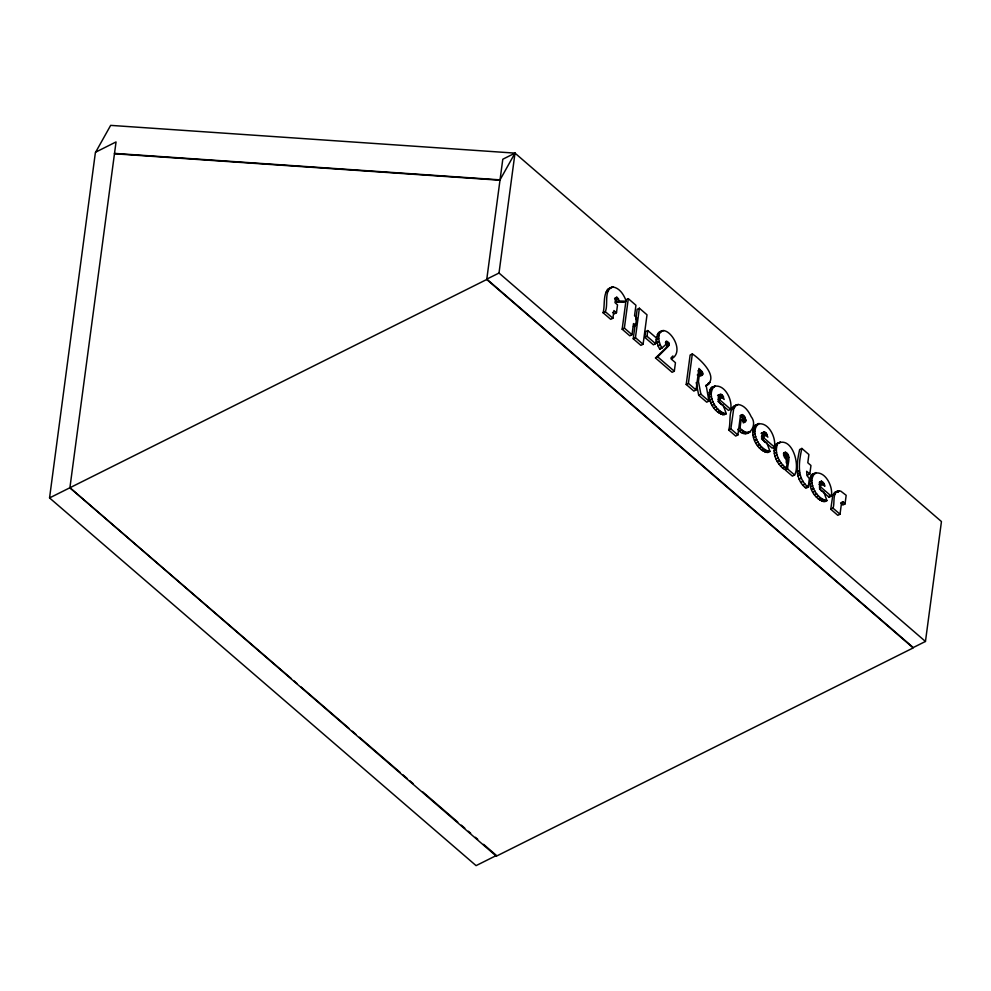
<?xml version="1.0" encoding="UTF-8"?>
<svg xmlns="http://www.w3.org/2000/svg" width="991" height="991" viewBox="0 0 991 991"><rect width="100%" height="100%" fill="white"/><g stroke="black" fill="none" stroke-linecap="round" stroke-linejoin="round"><path stroke-width="1.49" d="M785.628 452.268L783.918 452.689L783.571 455.08L784.736 457.892L787.535 459.923L786.42 468.272L784.215 469.375C777.018 464.048 771.506 453.469 775.507 444.736C791.19 433.117 800.678 464.333 794.596 475.011L792.391 476.114L785.343 470.031L787.548 468.929C787.659 463.8 791.561 455.711 785.628 452.268L783.435 453.37L786.309 456.727L786.297 462.908M656.513 339.628C660.687 313.912 688.918 350.467 671.155 358.99L675.453 362.694L674.314 371.216L672.109 372.306L655.497 357.974L669.21 344.794L668.937 343.097L666.361 341.053L665.655 341.994L666.113 344.224L661.914 348.101L659.721 349.204L658.111 345.958L656.513 339.628L658.718 338.526L659.226 333.756L662.384 330.647M809.82 474.02L806.662 471.282L806.897 475.432L809.362 478.641L808.222 487.114L806.017 488.216C793.865 479.062 796.888 462.289 799.65 449.542L801.855 448.44L808.891 454.522L807.801 462.76L810.96 465.497L809.82 474.02L807.628 475.11M808.222 487.114C796.07 477.959 799.093 461.187 801.855 448.44M719.813 394.443L718.549 397.019L718.896 401.095L720.829 404.204L723.021 404.749L726.292 413.743L724.087 414.833C713.21 412.974 704.774 396.66 711.588 387.431C723.331 380.965 732.906 399.286 730.664 409.308L728.459 410.41L717.781 401.194L719.986 400.091L720.593 396.35L724.173 399.447L722.129 395.013L720.891 394.307L717.608 395.545L720.891 394.307M726.292 413.743C715.316 412.231 705.443 393.142 715.279 385.685M763.516 432.163L762.24 434.727L762.587 438.802L764.519 441.912L766.712 442.457L769.995 451.45L767.79 452.553C756.901 450.682 748.465 434.368 755.291 425.139C767.034 418.673 776.597 436.994 774.367 447.015L772.162 448.118L761.484 438.902L763.677 437.799L764.284 434.07L767.864 437.155L765.832 432.733L764.594 432.014L761.311 433.253L764.594 432.014M769.995 451.45C759.007 449.939 749.134 430.85 758.982 423.392M819.037 484.314L821.242 483.212L824.822 486.308L824.673 485.008L821.551 481.168L819.656 482.233L819.545 487.956L821.477 491.065L823.67 491.61L826.94 500.604L824.747 501.694C813.859 499.836 805.423 483.521 812.248 474.293C823.992 467.826 833.555 486.147 831.313 496.169L829.12 497.271L819.507 488.972M826.94 500.604C815.965 499.092 806.092 480.003 815.927 472.546M786.42 468.272C779.223 462.946 773.711 452.367 777.712 443.634M483.558 844.344L496.454 855.456L476.089 865.626L49.55 497.928L95.421 152.28L116.046 141.936L69.903 487.758L496.355 856.174L913.194 647.916L486.742 279.487L502.796 159.229L514.998 153.122L941.45 521.551L925.458 641.45L913.244 647.557L486.792 279.128L499.006 273.033L514.998 153.122L110.658 125.374L95.693 152.106M612.587 312.376L614.284 313.837L616.476 312.735L613.937 310.542L612.909 318.222L610.716 319.325L603.061 312.722C605.65 304.534 601.388 288.666 613.293 287.018C620.069 288.356 624.033 295.194 626.238 301.19L624.033 302.292L617.059 302.119L614.618 298.341L616.823 297.238L619.264 301.016L626.238 301.19M603.061 312.722L605.266 311.62C608.672 304.918 603.172 289.137 613.293 287.018M616.476 312.735L617.529 304.844L614.99 302.651L615.758 297.87L616.823 297.238M635.627 325.395L633.497 323.549L632.01 334.71L629.805 335.8L622.162 329.21L626.089 299.765L628.294 298.663L635.937 305.265L634.537 315.795L636.668 317.628L635.627 325.395L633.422 326.497M622.162 329.21L624.367 328.108L628.294 298.663M635.788 319.622L637.163 309.328L639.368 308.226L647.012 314.816L643.085 344.261L640.88 345.364L633.237 338.761L635.206 324.045M633.237 338.761L635.442 337.658L639.368 308.226M644.807 337.374L645.575 331.651L647.767 330.56L656.376 337.981L655.621 343.704L653.416 344.806L644.807 337.374L647.012 336.271L647.767 330.56M697.255 374.982L699.46 373.88L701.95 375.366L702.78 374.115L702.297 371.947L698.928 368.441L696.054 389.971L693.849 391.073L686.206 384.471L690.132 355.026L692.325 353.923C699.844 358.742 720.42 377.633 705.629 385.895M686.206 384.471L688.398 383.368L692.325 353.923M699.46 373.88L698.444 381.448L700.885 394.145L708.912 401.07L706.707 402.173L698.692 395.248L696.239 382.551M728.645 429.97C731.631 422.439 726.725 406.347 738.27 404.501C744.6 405.307 748.688 411.315 751.166 416.678C758.97 426.39 746.099 440.995 737.787 429.326L739.992 428.223L741.169 419.342L743.845 422.277L745.876 420.791L744.551 416.493L742.309 414.61L740.661 415.576L740.252 417.31L737.886 434.95L735.694 436.052L728.645 429.97L730.85 428.88L733.699 408.701L736.573 404.836M842.883 501.793L841.384 504.01L840.021 514.218L837.816 515.32L830.768 509.238L832.774 495.389L835.549 491.97L840.628 491.028L846.178 495.302L845.026 503.936L842.821 505.038L840.678 502.895L842.883 501.793L845.026 503.936M830.768 509.238L832.973 508.135C835.153 503.267 831.783 492.106 839.129 490.694M829.12 497.271L829.393 495.822M700.278 369.618L698.073 370.721L700.092 373.037L700.29 376.122L702.495 375.019M821.242 483.212L820.635 486.953L831.313 496.169M742.309 414.61L740.104 415.7L743.151 419.032L743.312 422.909L745.517 421.819M666.472 347.011L666.993 345.041L665.444 342.601L667.649 341.511M514.998 153.122L500.034 179.867L114.522 153.407M670.932 358.011L672.914 355.93M655.497 357.974L657.702 356.871L668.677 345.909M775.507 444.736L780.326 441.875M748.354 432.968L749.506 431.853M659.721 349.204L661.815 347.259M49.55 497.928L486.742 279.487M607.966 289.075L611.62 287.229M606.826 290.351L609.031 289.248M606.009 292.147L608.201 291.044M615.423 298.836L617.628 297.734M616.501 300.236L618.706 299.133M617.059 302.119L619.264 301.016M657.764 333.385L659.969 332.282M663.933 330.511L658.817 332.344M657.021 334.859L659.226 333.756M656.587 336.767L658.792 335.664M657.033 342.725L659.238 341.622L658.718 338.526M658.111 345.958L660.303 344.856L659.238 341.622M666.732 344.199L668.937 343.097M666.993 345.041L669.198 343.939M667.005 345.896L669.21 344.794M699.274 371.898L701.479 370.795M700.092 373.037L702.297 371.947M700.526 374.152L702.73 373.05M700.587 375.217L702.78 374.115M707.834 383.604L710.039 382.501M706.93 385.016L709.135 383.913M710.436 388.559L712.64 387.456M698.692 395.248L700.885 394.145M709.618 390.181L711.823 389.079M709.147 392.287L711.34 391.185M709.011 394.728L711.216 393.625M709.271 397.267L711.476 396.165M709.903 399.93L712.108 398.828M718.698 395.409L719.937 396.115L722.129 395.013M718.388 397.453L720.593 396.35M719.937 396.115L720.804 397.032L722.996 395.929M710.919 402.705L713.124 401.603M717.769 399.274L719.974 398.171M723.628 396.982L721.423 398.072L720.804 397.032M712.244 405.406L714.449 404.303M713.78 407.858L715.985 406.756M715.539 410.051L717.744 408.949M717.521 411.983L719.726 410.881M719.218 413.272L721.423 412.169M733.167 406.756L735.359 405.653M738.27 404.501L734.368 405.938M732.2 408.032L734.405 406.942M720.878 414.176L723.083 413.074M731.494 409.803L733.699 408.701M722.501 414.696L724.706 413.594M741.33 416.455L743.535 415.365M742.346 417.595L744.551 416.493M743.151 419.032L745.356 417.929M743.622 420.543L745.827 419.441M743.671 421.893L745.876 420.791M739.645 431.097L741.85 429.995L745.616 432.324L750.559 431.878M741.565 432.522L743.77 431.432M754.139 426.266L756.344 425.164M753.321 427.889L755.526 426.787M743.411 433.426L745.616 432.324M745.182 433.798L747.387 432.695M752.838 429.995L755.043 428.905M746.867 433.637L749.072 432.534M752.714 432.435L754.919 431.333M752.962 434.975L755.167 433.872M753.606 437.638L755.811 436.535M762.389 433.117L763.627 433.823L765.832 432.733M764.284 434.07L762.079 435.16L761.46 436.981L763.665 435.891M763.627 433.823L764.495 434.739L766.7 433.649M754.622 440.413L756.827 439.31M767.331 434.69L765.126 435.792L764.495 434.739M755.935 443.113L758.14 442.023M757.471 445.566L759.676 444.464M759.23 447.759L761.435 446.656M761.212 449.691L763.417 448.589M762.909 450.979L765.114 449.877M774.689 446.346L776.894 445.256M764.569 451.884L766.774 450.781M766.192 452.404L768.397 451.301M774.219 448.452L776.424 447.35M774.082 450.905L776.287 449.803M774.33 453.469L776.535 452.367M774.962 456.12L777.167 455.03M784.5 454.027L786.705 452.924M775.978 458.895L778.17 457.792M785.566 455.228L787.771 454.126M786.309 456.727L788.514 455.625M777.291 461.583L779.496 460.481M786.693 458.375L788.898 457.272M778.827 464.023L781.032 462.921M780.611 466.228L782.803 465.126M782.605 468.173L784.81 467.071M797.148 471.704L799.353 470.601M797.421 473.871L799.626 472.769M797.928 475.99L800.133 474.887M799.155 479.223L801.36 478.12M811.096 475.42L813.301 474.317M810.279 477.043L812.484 475.94M800.864 482.369L803.069 481.267M809.796 479.149L812.001 478.046M809.672 481.589L811.864 480.486M802.933 485.206L805.126 484.116M809.92 484.128L812.125 483.026M805.212 487.535L807.417 486.432M810.564 486.792L812.756 485.689M821.551 481.168L819.346 482.27L821.452 483.893L823.657 482.79M820.585 482.976L822.79 481.874M811.579 489.566L813.784 488.464M822.084 484.933L824.289 483.843M812.893 492.267L815.097 491.164M814.429 494.72L816.634 493.617M816.188 496.912L818.393 495.81M818.17 498.845L820.375 497.742M834.385 492.638L837.754 490.867M819.867 500.133L822.072 499.03M833.456 493.778L835.661 492.676M821.527 501.037L823.732 499.935M832.774 495.389L834.979 494.286M823.149 501.557L825.354 500.455M841.545 503.403L843.75 502.301M776.647 443.609L779.818 442.853M711.588 387.431L714.784 386.676M755.291 425.139L758.487 424.383M812.248 474.293L815.444 473.537M707.834 384.793L706.125 385.127L708.912 401.07M114.473 153.766L499.984 180.226M836.924 491.796L838.423 492.131M647.012 336.271L655.621 343.704M719.986 400.091L730.664 409.308M763.677 437.799L774.367 447.015M605.266 311.62L612.909 318.222M624.367 328.108L632.01 334.71M635.442 337.658L643.085 344.261M657.702 356.871L674.314 371.216M688.398 383.368L696.054 389.971M787.548 468.929L794.596 475.011M832.973 508.135L840.021 514.218M730.85 428.88L737.886 434.95M69.903 487.758L291.379 678.674M293.72 680.693L297.238 683.728M300.756 686.751L348.795 728.174M352.313 731.209L355.831 734.232M359.349 737.267L400.364 772.621M402.705 774.64L407.388 778.678M409.729 780.697L413.247 783.732M422.624 791.809L457.78 822.121M461.298 825.144L464.804 828.179M468.322 831.214L470.663 833.233M475.358 837.271L477.699 839.29M499.006 273.033L925.458 641.45M739.992 428.223L741.85 429.995M660.303 344.856L661.914 348.101"/></g></svg>
